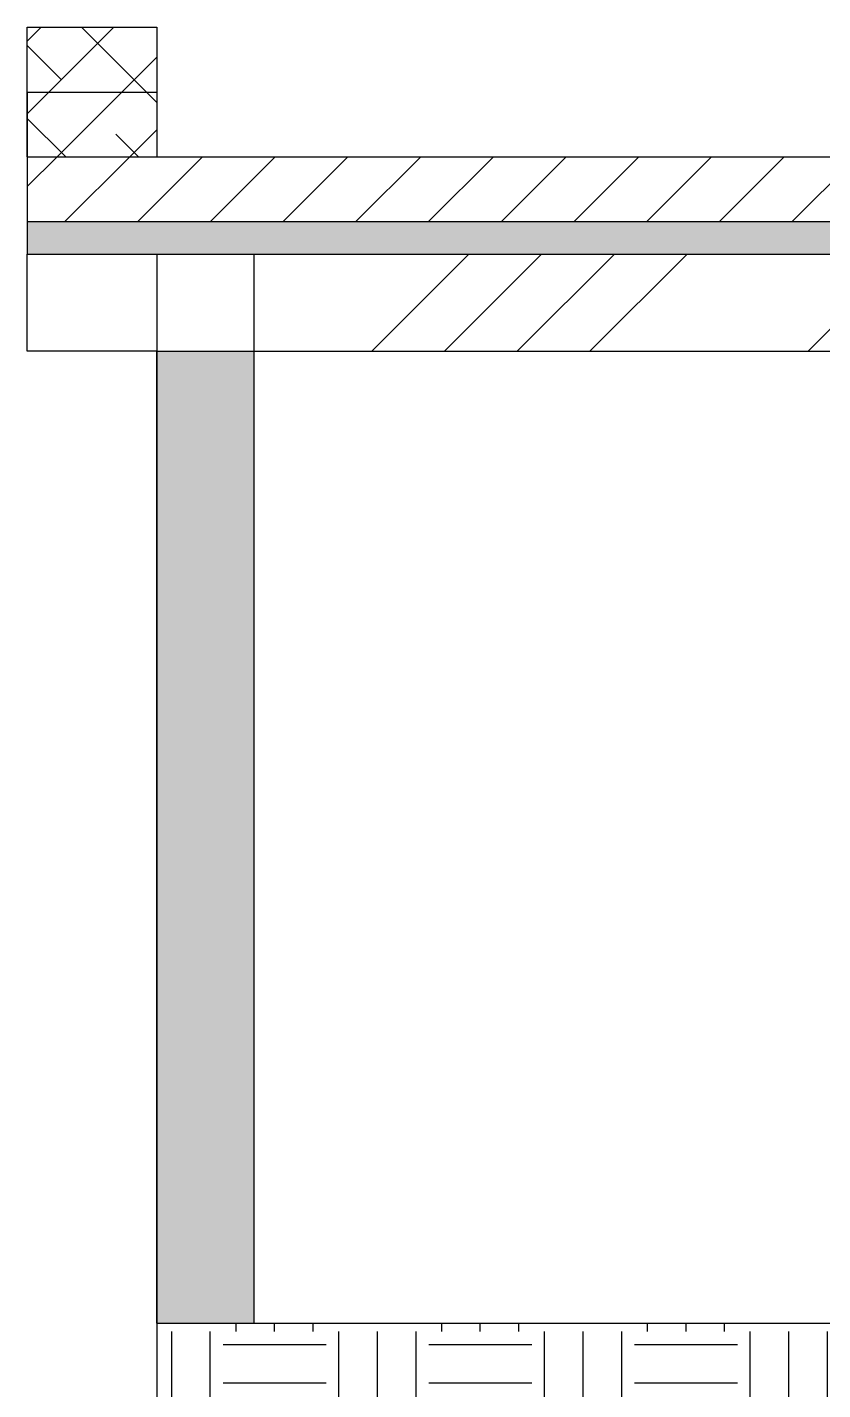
# Model space of a CAD drawing. Header units: millimetres. Extents: x 1251.1 to 1334.1, y 1577.6 to 1641.3.
# Drawn here: x 1271.36 to 1273.815, y 1600.616 to 1604.822 of the extents above; entities that cross this region are included whole.
import ezdxf

# ---------------------------------------------------------------- set-up
doc = ezdxf.new("R2010")
doc.units = ezdxf.units.MM
doc.layers.add('MURATURA', color=140, linetype='Continuous')

msp = doc.modelspace()

# ---------------------------------------------------------------- hatches: boundary and pattern name
at = {"layer": 'MURATURA', "linetype": 'ByBlock'}
h = msp.add_hatch(dxfattribs=at)
h.set_pattern_fill('ANSI38', color=8, scale=0.05)
h.set_pattern_definition([(45, (-4.06828, 0), (-0.112253202, 0.112253202), []), (135, (-4.06828, 0), (-0.336759605, 0.112253202), [0.396875, -0.238125])])
h.paths.add_polyline_path([(1271.7596, 1604.6218), (1271.7596, 1604.8218), (1271.3596, 1604.8218), (1271.3596, 1604.6218)])
h.paths.add_polyline_path([(1271.3596, 1604.6218), (1271.3596, 1604.4218), (1271.7596, 1604.4218), (1271.7596, 1604.6218)])
h = msp.add_hatch(dxfattribs=at)
h.set_pattern_fill('ANSI31', color=170, scale=0.05)
h.set_pattern_definition([(45, (-4.06828, 0), (-0.112253202, 0.112253202), [])])
h.paths.add_polyline_path([(1271.3596, 1604.4218), (1271.3596, 1604.2218), (1285.1608, 1604.2218), (1285.163, 1604.4218)])
h = msp.add_hatch(color=256, dxfattribs=at)
h.dxf.hatch_style = 1
h.set_gradient(color1=(255, 255, 255), tint=1)
h.paths.add_polyline_path([(1271.3596, 1604.2218), (1271.3596, 1604.1218), (1285.1596, 1604.1218), (1285.1608, 1604.2218)])
h = msp.add_hatch(dxfattribs=at)
h.set_pattern_fill('ANSI34', color=170, scale=0.05)
h.set_pattern_definition([(45, (-4.0683, 0), (-0.6735192, 0.6735192), []), (45, (-3.8438, 0), (-0.6735192, 0.6735192), []), (45, (-3.6193, 0), (-0.6735192, 0.6735192), []), (45, (-3.3948, 0), (-0.6735192, 0.6735192), [])])
h.paths.add_polyline_path([(1272.0596, 1604.1218), (1272.0596, 1603.8218), (1276.2096, 1603.8218), (1279.6546, 1603.8218), (1284.4596, 1603.8218), (1284.4596, 1604.1218)])
h = msp.add_hatch(dxfattribs=at)
h.set_pattern_fill('AR-B816C', color=8, scale=0.05)
h.paths.add_polyline_path([(1271.7596, 1600.8218), (1272.0596, 1600.8218), (1272.0596, 1603.8218), (1271.7596, 1603.8218)])
h.paths.add_polyline_path([(1272.0596, 1600.5218), (1271.7596, 1600.5218), (1271.7596, 1599.5262), (1272.0596, 1599.5262)])
h.paths.add_polyline_path([(1272.0596, 1597.5218), (1272.0596, 1598.0913), (1271.7596, 1598.0913), (1271.7596, 1597.5218)])
h.paths.add_polyline_path([(1284.7596, 1597.5218), (1284.7596, 1598.0913), (1284.4596, 1598.0913), (1284.4596, 1597.5218)])
h = msp.add_hatch(dxfattribs=at)
h.set_pattern_fill('ANSI35', color=3, scale=0.005)
h.set_pattern_definition([(45, (-16.768284, 0), (-0.0224506403, 0.0224506403), []), (45, (-16.745833, 0), (-0.0224506403, 0.0224506403), [0.0396875, -0.0079375, 0, -0.0079375])])
h.paths.add_polyline_path([(1272.0596, 1603.8218), (1271.7596, 1603.8218), (1271.7596, 1600.8218), (1272.0596, 1600.8218)])
h.paths.add_polyline_path([(1272.0596, 1600.5218), (1271.7596, 1600.5218), (1271.7596, 1599.5262), (1272.0596, 1599.5262)])
h = msp.add_hatch(dxfattribs=at)
h.set_pattern_fill('EARTH', color=2, scale=0.05)
h.set_pattern_definition([(0, (-4.06828, 0), (0.3175, 0.3175), [0.3175, -0.3175]), (0, (-4.06828, 0.11906), (0.3175, 0.3175), [0.3175, -0.3175]), (0, (-4.06828, 0.23813), (0.3175, 0.3175), [0.3175, -0.3175]), (90, (-4.0286, 0.2778), (-0.3175, 0.3175), [0.3175, -0.3175]), (90, (-3.90953, 0.2778), (-0.3175, 0.3175), [0.3175, -0.3175]), (90, (-3.79047, 0.2778), (-0.3175, 0.3175), [0.3175, -0.3175])])
h.paths.add_polyline_path([(1284.4596, 1597.2218), (1284.7596, 1597.2218), (1284.7596, 1597.5218), (1284.4596, 1597.5218), (1279.0346, 1597.5218), (1276.856, 1597.5218), (1274.7796, 1597.5218), (1272.0596, 1597.5218), (1271.7596, 1597.5218), (1271.7596, 1597.2218), (1272.0596, 1597.2218)])
h.paths.add_polyline_path([(1271.7596, 1600.8218), (1271.7596, 1600.5218), (1276.4597, 1600.5218), (1276.4597, 1600.3949), (1276.6097, 1600.3949), (1276.6097, 1600.5218), (1284.7596, 1600.5218), (1284.7596, 1600.8218)])

# ---------------------------------------------------------------- linework, layer by layer
for p, q in [((1271.3596, 1604.6218), (1271.3596, 1604.8218)), ((1271.3596, 1604.8218), (1271.3596, 1604.8218)), ((1271.3596, 1604.8218), (1271.7596, 1604.8218)), ((1271.7596, 1604.8218), (1271.7596, 1604.4218)), ((1271.3596, 1604.4218), (1271.3596, 1604.6218)), ((1271.3596, 1604.6218), (1271.3596, 1604.4218)), ((1271.3596, 1604.4218), (1271.3596, 1604.6218)), ((1271.3596, 1604.6218), (1271.7596, 1604.6218)), ((1271.3596, 1604.4218), (1285.163, 1604.4218)), ((1271.3596, 1604.4218), (1271.3596, 1604.1218)), ((1271.3596, 1604.2218), (1285.1596, 1604.2218)), ((1271.3596, 1604.1218), (1285.1596, 1604.1218)), ((1271.3596, 1603.8218), (1271.3596, 1604.1218)), ((1271.7596, 1604.1218), (1271.7596, 1597.2218)), ((1272.0596, 1604.1218), (1272.0596, 1600.8218)), ((1271.7596, 1603.8218), (1271.3596, 1603.8218)), ((1271.7596, 1600.8218), (1271.7596, 1603.8218)), ((1271.7596, 1603.8218), (1272.0596, 1603.8218)), ((1272.0596, 1603.8218), (1276.2096, 1603.8218)), ((1271.7596, 1600.8218), (1284.7596, 1600.8218))]:
    msp.add_line(p, q, dxfattribs=at)

doc.saveas('drawing.dxf')
